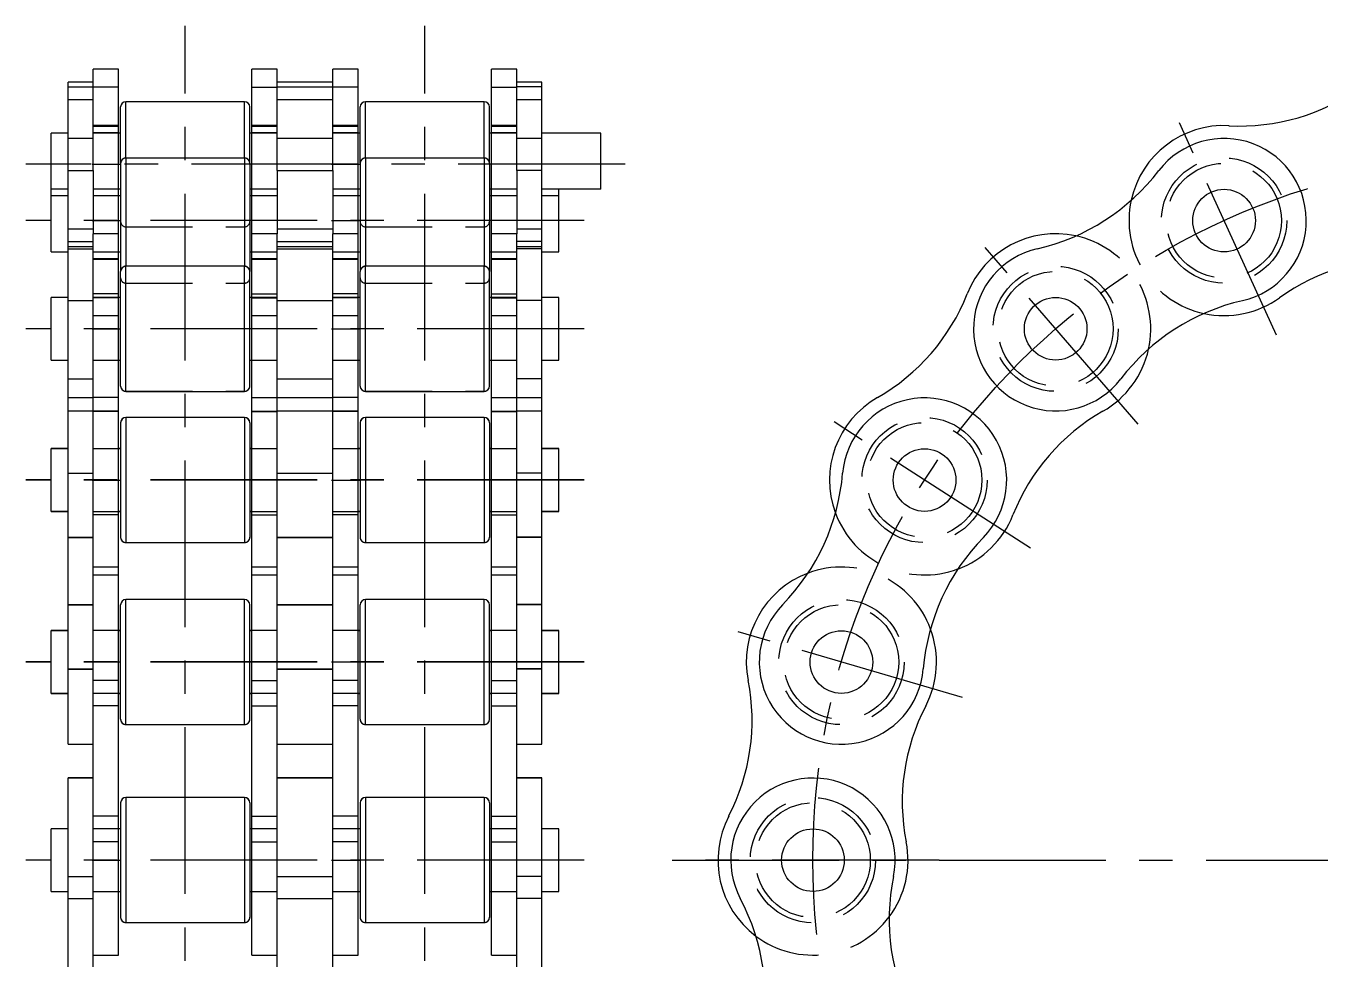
# Model space of a CAD drawing. Extents: x -2 to 220, y -8 to 166.
# Drawn here: x -2.4 to 120.8, y 75.9 to 164.7 of the extents above; entities that cross this region are included whole.
import ezdxf

# ---------------------------------------------------------------- set-up
doc = ezdxf.new("R2010")
doc.units = 0
doc.header["$LTSCALE"] = 0.5
doc.linetypes.add('CENTER', pattern=[50.8, 31.75, -6.35, 6.35, -6.35])
doc.linetypes.add('DASHED', pattern=[19.05, 12.7, -6.35])
for name, color, linetype in [('MSM_CENTER', 1, 'CENTER'), ('MSM_CONTINUOUS', 7, 'CONTINUOUS'), ('MSM_DASHED', 4, 'DASHED')]:
    doc.layers.add(name, color=color, linetype=linetype)

msp = doc.modelspace()

# ---------------------------------------------------------------- linework, layer by layer
at = {"layer": 'MSM_CENTER'}
for p, q in [((12.75, 5.87), (12.75, 164.72)), ((35.55, 5.87), (35.55, 164.72)), ((116.6, 135.26), (106.63, 157.09)), ((54.61, 151.54), (-2.41, 151.54)), ((3.88, 151.55), (6.52, 151.55)), ((21.62, 151.55), (18.98, 151.55)), ((26.68, 151.55), (29.32, 151.55)), ((44.42, 151.55), (41.78, 151.55)), ((50.71, 146.18), (-2.41, 146.18)), ((50.71, 146.18), (-2.41, 146.18)), ((3.88, 146.18), (6.52, 146.18)), ((21.62, 146.18), (18.98, 146.18)), ((26.68, 146.18), (29.32, 146.18)), ((44.42, 146.18), (41.78, 146.18)), ((103.45, 126.81), (87.73, 144.95)), ((50.71, 135.88), (-2.41, 135.88)), ((50.71, 135.88), (-2.41, 135.88)), ((3.88, 135.88), (6.52, 135.88)), ((21.62, 135.88), (18.98, 135.88)), ((26.68, 135.88), (29.32, 135.88)), ((44.42, 135.88), (41.78, 135.88)), ((93.21, 114.99), (73.02, 127.97)), ((50.71, 121.49), (-2.41, 121.49)), ((50.71, 121.48), (-2.41, 121.48)), ((3.88, 121.48), (6.52, 121.48)), ((21.62, 121.48), (18.98, 121.48)), ((26.68, 121.48), (29.32, 121.48)), ((44.42, 121.48), (41.78, 121.48)), ((86.71, 100.77), (63.69, 107.54)), ((50.71, 104.16), (-2.41, 104.16)), ((50.71, 104.15), (-2.41, 104.15)), ((3.88, 104.16), (6.52, 104.16)), ((21.62, 104.16), (18.98, 104.16)), ((26.68, 104.16), (29.32, 104.16)), ((44.42, 104.16), (41.78, 104.16)), ((50.71, 85.3), (-2.41, 85.3)), ((50.71, 85.29), (-2.41, 85.29)), ((3.88, 85.29), (6.52, 85.29)), ((21.62, 85.29), (18.98, 85.29)), ((26.68, 85.29), (29.32, 85.29)), ((44.42, 85.29), (41.78, 85.29)), ((59.1, 85.29), (219.73, 85.3)), ((84.49, 85.3), (60.49, 85.3))]:
    msp.add_line(p, q, dxfattribs=at)
msp.add_circle((139.42, 85.3), 66.93, dxfattribs=at)
at = {"layer": 'MSM_CONTINUOUS'}
for p, q in [((6.4, 160.59), (4, 160.59)), ((4, 160.59), (4, 160.59)), ((6.4, 160.59), (4, 160.59)), ((4, 150.94), (4, 160.59)), ((6.4, 160.59), (6.4, 160.59)), ((6.4, 144.93), (6.4, 160.59)), ((21.5, 160.59), (19.1, 160.59)), ((19.1, 160.59), (19.1, 160.59)), ((21.5, 160.59), (19.1, 160.59)), ((19.1, 144.93), (19.1, 160.59)), ((21.5, 160.59), (21.5, 160.59)), ((21.5, 150.94), (21.5, 160.59)), ((29.2, 160.59), (26.8, 160.59)), ((26.8, 160.59), (26.8, 160.59)), ((29.2, 160.59), (26.8, 160.59)), ((26.8, 150.94), (26.8, 160.59)), ((29.2, 160.59), (29.2, 160.59)), ((29.2, 144.93), (29.2, 160.59)), ((44.3, 160.59), (41.9, 160.59)), ((41.9, 160.59), (41.9, 160.59)), ((44.3, 160.59), (41.9, 160.59)), ((41.9, 144.93), (41.9, 160.59)), ((44.3, 160.59), (44.3, 160.59)), ((44.3, 150.94), (44.3, 160.59)), ((4, 159.36), (1.6, 159.36)), ((1.6, 154), (1.6, 159.36)), ((26.8, 159.36), (21.5, 159.36)), ((46.7, 159.36), (44.3, 159.36)), ((46.7, 154), (46.7, 159.36)), ((6.4, 158.89), (4, 158.89)), ((19.1, 158.89), (21.5, 158.89)), ((29.2, 158.89), (26.8, 158.89)), ((41.9, 158.89), (44.3, 158.89)), ((6.6, 151.64), (6.6, 157)), ((7.1, 152.13), (7.1, 157.5)), ((18.4, 157.5), (7.1, 157.5)), ((18.4, 152.13), (18.4, 157.5)), ((18.9, 151.64), (18.9, 157)), ((29.4, 151.64), (29.4, 157)), ((29.9, 152.13), (29.9, 157.5)), ((41.2, 157.5), (29.9, 157.5)), ((41.2, 152.13), (41.2, 157.5)), ((41.7, 151.64), (41.7, 157)), ((6.4, 155.22), (4, 155.22)), ((21.5, 155.22), (19.1, 155.22)), ((29.2, 155.22), (26.8, 155.22)), ((44.3, 155.22), (41.9, 155.22)), ((0, 149.16), (0, 154.52)), ((1.6, 154.52), (0, 154.52)), ((4, 154), (1.6, 154)), ((1.6, 129.31), (1.6, 154)), ((6.6, 154.52), (6.4, 154.52)), ((19.1, 154.52), (18.9, 154.52)), ((26.8, 154), (21.5, 154)), ((29.4, 154.52), (29.2, 154.52)), ((41.9, 154.52), (41.7, 154.52)), ((46.7, 154), (44.3, 154)), ((52.3, 154.52), (46.7, 154.52)), ((46.7, 129.31), (46.7, 154)), ((52.3, 149.16), (52.3, 154.52)), ((6.6, 151.63), (6.6, 141.34)), ((18.4, 152.13), (7.1, 152.13)), ((7.1, 152.13), (7.1, 141.84)), ((18.4, 152.13), (18.4, 141.84)), ((18.9, 151.63), (18.9, 141.34)), ((29.4, 151.63), (29.4, 141.34)), ((41.2, 152.13), (29.9, 152.13)), ((29.9, 152.13), (29.9, 141.84)), ((41.2, 152.13), (41.2, 141.84)), ((41.7, 151.63), (41.7, 141.34)), ((1.6, 150.94), (4, 150.94)), ((21.5, 150.94), (26.8, 150.94)), ((46.7, 150.94), (44.3, 150.94)), ((0, 143.2), (0, 149.16)), ((1.6, 149.16), (0, 149.16)), ((6.6, 149.16), (6.4, 149.16)), ((19.1, 149.16), (18.9, 149.16)), ((29.4, 149.16), (29.2, 149.16)), ((41.9, 149.16), (41.7, 149.16)), ((52.3, 149.16), (46.7, 149.16)), ((48.3, 149.16), (46.7, 149.16)), ((48.3, 143.2), (48.3, 149.16)), ((4, 148.12), (4, 144.93)), ((21.5, 148.12), (21.5, 144.93)), ((26.8, 148.12), (26.8, 144.93)), ((44.3, 148.12), (44.3, 144.93)), ((6.4, 144.92), (4, 144.92)), ((4, 122.14), (4, 144.92)), ((6.4, 113.2), (6.4, 144.92)), ((21.5, 144.92), (19.1, 144.92)), ((19.1, 113.2), (19.1, 144.92)), ((21.5, 122.14), (21.5, 144.92)), ((29.2, 144.92), (26.8, 144.92)), ((26.8, 122.14), (26.8, 144.92)), ((29.2, 113.2), (29.2, 144.92)), ((44.3, 144.92), (41.9, 144.92)), ((41.9, 113.2), (41.9, 144.92)), ((44.3, 122.14), (44.3, 144.92)), ((0, 143.2), (1.6, 143.2)), ((1.6, 143.5), (4, 143.5)), ((6.4, 143.2), (6.6, 143.2)), ((18.9, 143.2), (19.1, 143.2)), ((21.5, 143.5), (26.8, 143.5)), ((29.2, 143.2), (29.4, 143.2)), ((41.7, 143.2), (41.9, 143.2)), ((46.7, 143.5), (44.3, 143.5)), ((46.7, 143.2), (48.3, 143.2)), ((18.4, 141.83), (7.1, 141.83)), ((7.1, 129.92), (7.1, 141.83)), ((18.4, 129.92), (18.4, 141.83)), ((41.2, 141.83), (29.9, 141.83)), ((29.9, 129.92), (29.9, 141.83)), ((41.2, 129.92), (41.2, 141.83)), ((6.6, 130.42), (6.6, 141.33)), ((18.9, 130.42), (18.9, 141.33)), ((29.4, 130.42), (29.4, 141.33)), ((41.7, 130.42), (41.7, 141.33)), ((6.4, 139.2), (4, 139.2)), ((19.1, 139.2), (21.5, 139.2)), ((29.2, 139.2), (26.8, 139.2)), ((41.9, 139.2), (44.3, 139.2)), ((0, 138.86), (0, 138.86)), ((1.6, 138.86), (0, 138.86)), ((0, 132.9), (0, 138.86)), ((1.6, 138.86), (0, 138.86)), ((6.6, 138.86), (6.4, 138.86)), ((6.6, 138.86), (6.4, 138.86)), ((19.1, 138.86), (18.9, 138.86)), ((19.1, 138.86), (18.9, 138.86)), ((29.4, 138.86), (29.2, 138.86)), ((29.4, 138.86), (29.2, 138.86)), ((41.9, 138.86), (41.7, 138.86)), ((41.9, 138.86), (41.7, 138.86)), ((48.3, 138.86), (46.7, 138.86)), ((48.3, 138.86), (46.7, 138.86)), ((48.3, 138.86), (48.3, 138.86)), ((48.3, 132.9), (48.3, 138.86)), ((0, 132.9), (1.6, 132.9)), ((6.4, 132.9), (6.6, 132.9)), ((18.9, 132.9), (19.1, 132.9)), ((29.2, 132.9), (29.4, 132.9)), ((41.7, 132.9), (41.9, 132.9)), ((46.7, 132.9), (48.3, 132.9)), ((6.4, 129.33), (4, 129.33)), ((7.1, 129.92), (18.4, 129.92)), ((19.1, 129.33), (21.5, 129.33)), ((29.2, 129.33), (26.8, 129.33)), ((29.9, 129.92), (41.2, 129.92)), ((41.9, 129.33), (44.3, 129.33)), ((4, 129.3), (1.6, 129.3)), ((1.6, 96.33), (1.6, 129.3)), ((26.8, 129.3), (21.5, 129.3)), ((46.7, 129.3), (44.3, 129.3)), ((46.7, 96.33), (46.7, 129.3)), ((6.6, 126.93), (6.6, 126.94)), ((6.6, 126.93), (6.6, 116.02)), ((7.1, 127.43), (7.1, 127.44)), ((18.4, 127.44), (7.1, 127.44)), ((18.4, 127.43), (7.1, 127.43)), ((7.1, 127.43), (7.1, 115.52)), ((18.4, 127.43), (18.4, 127.44)), ((18.4, 127.43), (18.4, 115.52)), ((18.9, 126.93), (18.9, 126.94)), ((18.9, 126.93), (18.9, 116.02)), ((29.4, 126.93), (29.4, 126.94)), ((29.4, 126.93), (29.4, 116.02)), ((29.9, 127.43), (29.9, 127.44)), ((41.2, 127.44), (29.9, 127.44)), ((41.2, 127.43), (29.9, 127.43)), ((29.9, 127.43), (29.9, 115.52)), ((41.2, 127.43), (41.2, 127.44)), ((41.2, 127.43), (41.2, 115.52)), ((41.7, 126.93), (41.7, 126.94)), ((41.7, 126.93), (41.7, 116.02)), ((0, 124.46), (0, 124.47)), ((1.6, 124.47), (0, 124.47)), ((0, 118.5), (0, 124.46)), ((1.6, 124.46), (0, 124.46)), ((6.6, 124.47), (6.4, 124.47)), ((6.6, 124.46), (6.4, 124.46)), ((19.1, 124.47), (18.9, 124.47)), ((19.1, 124.46), (18.9, 124.46)), ((29.4, 124.47), (29.2, 124.47)), ((29.4, 124.46), (29.2, 124.46)), ((41.9, 124.47), (41.7, 124.47)), ((41.9, 124.46), (41.7, 124.46)), ((48.3, 124.47), (46.7, 124.47)), ((48.3, 124.46), (46.7, 124.46)), ((48.3, 124.46), (48.3, 124.47)), ((48.3, 118.5), (48.3, 124.46)), ((1.6, 122.14), (4, 122.14)), ((4, 81.63), (4, 122.14)), ((21.5, 122.14), (26.8, 122.14)), ((21.5, 81.63), (21.5, 122.14)), ((26.8, 81.63), (26.8, 122.14)), ((46.7, 122.14), (44.3, 122.14)), ((44.3, 81.63), (44.3, 122.14)), ((0, 118.5), (1.6, 118.5)), ((6.4, 118.5), (6.6, 118.5)), ((18.9, 118.5), (19.1, 118.5)), ((29.2, 118.5), (29.4, 118.5)), ((41.7, 118.5), (41.9, 118.5)), ((46.7, 118.5), (48.3, 118.5)), ((7.1, 115.52), (18.4, 115.52)), ((29.9, 115.52), (41.2, 115.52)), ((6.4, 113.2), (4, 113.2)), ((6.4, 76.25), (6.4, 113.2)), ((21.5, 113.2), (19.1, 113.2)), ((19.1, 76.25), (19.1, 113.2)), ((29.2, 113.2), (26.8, 113.2)), ((29.2, 76.25), (29.2, 113.2)), ((44.3, 113.2), (41.9, 113.2)), ((41.9, 76.25), (41.9, 113.2)), ((18.4, 110.11), (7.1, 110.11)), ((7.1, 110.11), (7.1, 110.11)), ((18.4, 110.11), (7.1, 110.11)), ((7.1, 98.2), (7.1, 110.11)), ((18.4, 110.11), (18.4, 110.11)), ((18.4, 98.2), (18.4, 110.11)), ((41.2, 110.11), (29.9, 110.11)), ((29.9, 110.11), (29.9, 110.11)), ((29.9, 98.2), (29.9, 110.11)), ((41.2, 110.11), (29.9, 110.11)), ((41.2, 110.11), (41.2, 110.11)), ((41.2, 98.2), (41.2, 110.11)), ((1.6, 109.61), (4, 109.61)), ((6.6, 109.61), (6.6, 109.61)), ((6.6, 98.7), (6.6, 109.61)), ((18.9, 109.61), (18.9, 109.61)), ((18.9, 98.7), (18.9, 109.61)), ((21.5, 109.61), (26.8, 109.61)), ((29.4, 109.61), (29.4, 109.61)), ((29.4, 98.7), (29.4, 109.61)), ((41.7, 109.61), (41.7, 109.61)), ((41.7, 98.7), (41.7, 109.61)), ((46.7, 109.61), (44.3, 109.61)), ((0, 107.13), (0, 107.14)), ((1.6, 107.14), (0, 107.14)), ((0, 101.17), (0, 107.13)), ((1.6, 107.13), (0, 107.13)), ((6.6, 107.14), (6.4, 107.14)), ((6.6, 107.13), (6.4, 107.13)), ((19.1, 107.14), (18.9, 107.14)), ((19.1, 107.13), (18.9, 107.13)), ((29.4, 107.14), (29.2, 107.14)), ((29.4, 107.13), (29.2, 107.13)), ((41.9, 107.14), (41.7, 107.14)), ((41.9, 107.13), (41.7, 107.13)), ((48.3, 107.14), (46.7, 107.14)), ((48.3, 107.13), (46.7, 107.13)), ((48.3, 107.13), (48.3, 107.14)), ((48.3, 101.17), (48.3, 107.13)), ((6.4, 102.4), (4, 102.4)), ((19.1, 102.4), (21.5, 102.4)), ((29.2, 102.4), (26.8, 102.4)), ((41.9, 102.4), (44.3, 102.4)), ((0, 101.17), (1.6, 101.17)), ((6.4, 101.17), (6.6, 101.17)), ((18.9, 101.17), (19.1, 101.17)), ((29.2, 101.17), (29.4, 101.17)), ((41.7, 101.17), (41.9, 101.17)), ((46.7, 101.17), (48.3, 101.17)), ((7.1, 98.2), (18.4, 98.2)), ((29.9, 98.2), (41.2, 98.2)), ((1.6, 96.33), (4, 96.33)), ((21.5, 96.33), (26.8, 96.33)), ((44.3, 96.33), (46.7, 96.33)), ((1.6, 93.11), (1.6, 93.12)), ((4, 93.12), (1.6, 93.12)), ((1.6, 58.62), (1.6, 93.11)), ((4, 93.11), (1.6, 93.11)), ((26.8, 93.12), (21.5, 93.12)), ((26.8, 93.11), (21.5, 93.11)), ((46.7, 93.12), (44.3, 93.12)), ((46.7, 93.11), (44.3, 93.11)), ((46.7, 93.11), (46.7, 93.12)), ((46.7, 58.62), (46.7, 93.11)), ((18.4, 91.26), (7.1, 91.26)), ((7.1, 91.25), (7.1, 91.26)), ((7.1, 91.25), (7.1, 79.34)), ((18.4, 91.25), (7.1, 91.25)), ((18.4, 91.25), (18.4, 91.26)), ((18.4, 91.25), (18.4, 79.34)), ((41.2, 91.26), (29.9, 91.26)), ((29.9, 91.25), (29.9, 91.26)), ((41.2, 91.25), (29.9, 91.25)), ((29.9, 91.25), (29.9, 79.34)), ((41.2, 91.25), (41.2, 91.26)), ((41.2, 91.25), (41.2, 79.34)), ((6.6, 90.75), (6.6, 90.76)), ((6.6, 90.75), (6.6, 79.84)), ((18.9, 90.75), (18.9, 90.76)), ((18.9, 90.75), (18.9, 79.84)), ((29.4, 90.75), (29.4, 90.76)), ((29.4, 90.75), (29.4, 79.84)), ((41.7, 90.75), (41.7, 90.76)), ((41.7, 90.75), (41.7, 79.84)), ((6.4, 89.48), (4, 89.48)), ((19.1, 89.48), (21.5, 89.48)), ((29.2, 89.48), (26.8, 89.48)), ((41.9, 89.48), (44.3, 89.48)), ((1.6, 88.28), (0, 88.28)), ((0, 88.27), (0, 88.28)), ((1.6, 88.27), (0, 88.27)), ((0, 82.31), (0, 88.27)), ((6.6, 88.28), (6.4, 88.28)), ((6.6, 88.27), (6.4, 88.27)), ((19.1, 88.28), (18.9, 88.28)), ((19.1, 88.27), (18.9, 88.27)), ((29.4, 88.28), (29.2, 88.28)), ((29.4, 88.27), (29.2, 88.27)), ((41.9, 88.28), (41.7, 88.28)), ((41.9, 88.27), (41.7, 88.27)), ((48.3, 88.28), (46.7, 88.28)), ((48.3, 88.27), (46.7, 88.27)), ((48.3, 88.27), (48.3, 88.28)), ((48.3, 82.31), (48.3, 88.27)), ((0, 82.31), (1.6, 82.31)), ((1.6, 81.63), (4, 81.63)), ((4, 40.09), (4, 81.63)), ((6.4, 82.31), (6.6, 82.31)), ((18.9, 82.31), (19.1, 82.31)), ((21.5, 40.09), (21.5, 81.63)), ((21.5, 81.63), (26.8, 81.63)), ((26.8, 40.09), (26.8, 81.63)), ((29.2, 82.31), (29.4, 82.31)), ((41.7, 82.31), (41.9, 82.31)), ((44.3, 40.09), (44.3, 81.63)), ((46.7, 81.63), (44.3, 81.63)), ((46.7, 82.31), (48.3, 82.31)), ((7.1, 79.34), (18.4, 79.34)), ((29.9, 79.34), (41.2, 79.34)), ((4, 76.25), (6.4, 76.25)), ((19.1, 76.25), (21.5, 76.25)), ((26.8, 76.25), (29.2, 76.25)), ((41.9, 76.25), (44.3, 76.25))]:
    msp.add_line(p, q, dxfattribs=at)
for centre in [(111.62, 146.18), (95.59, 135.88), (83.11, 121.48), (75.2, 104.15), (72.49, 85.29)]:
    msp.add_circle(centre, 2.98, dxfattribs=at)
for centre, radius, start, end in [((113.11, 174.88), 19.7, 267.0125, 305.7155), ((7.1, 157), 0.5, 90, 180), ((18.4, 157), 0.5, 0, 90), ((29.9, 157), 0.5, 90, 180), ((41.2, 157), 0.5, 0, 90), ((111.62, 146.18), 9.05, 87.0125, 167.6201), ((111.62, 146.18), 7.82, 283.0007, 142.4533), ((7.1, 151.63), 0.5, 90, 180), ((18.4, 151.63), 0.5, 0, 90), ((29.9, 151.63), 0.5, 90, 180), ((41.2, 151.63), 0.5, 0, 90), ((89.24, 163.37), 20.4, 283.0007, 322.4533), ((95.59, 135.88), 9.05, 77.8288, 158.4425), ((95.59, 135.88), 7.82, 103.0007, 322.4533), ((7.1, 141.33), 0.5, 90, 180), ((18.4, 141.33), 0.5, 0, 90), ((29.9, 141.33), 0.5, 90, 180), ((41.2, 141.33), 0.5, 0, 90), ((128.4, 122.84), 19.7, 87.0125, 125.7155), ((68.85, 146.44), 19.7, 299.7395, 338.4425), ((117.96, 118.68), 20.4, 103.0007, 142.4533), ((111.62, 146.18), 9.04, 257.8285, 305.7155), ((95.59, 135.88), 9.05, 299.7395, 347.6252), ((7.1, 130.42), 0.5, 180, 270), ((18.4, 130.42), 0.5, 270, 0), ((29.9, 130.42), 0.5, 180, 270), ((41.2, 130.42), 0.5, 270, 0), ((83.11, 121.48), 9.04, 119.7395, 200.3534), ((83.11, 121.48), 7.82, 315.7277, 175.1803), ((7.1, 126.94), 0.5, 90, 180), ((7.1, 126.93), 0.5, 90, 180), ((18.4, 126.94), 0.5, 0, 90), ((18.4, 126.93), 0.5, 0, 90), ((29.9, 126.94), 0.5, 90, 180), ((29.9, 126.93), 0.5, 90, 180), ((41.2, 126.94), 0.5, 0, 90), ((41.2, 126.93), 0.5, 0, 90), ((109.85, 110.92), 19.7, 119.7395, 158.4425), ((54.99, 123.85), 20.4, 315.7277, 355.1803), ((83.11, 121.48), 9.05, 290.5624, 338.4425), ((7.1, 116.02), 0.5, 180, 270), ((18.4, 116.02), 0.5, 270, 0), ((29.9, 116.02), 0.5, 180, 270), ((41.2, 116.02), 0.5, 270, 0), ((103.32, 101.78), 20.4, 135.7277, 175.1803), ((75.2, 104.15), 9.05, 110.5558, 191.1695), ((7.1, 109.61), 0.5, 90, 180), ((7.1, 109.61), 0.5, 90, 180), ((18.4, 109.61), 0.5, 0, 90), ((18.4, 109.61), 0.5, 0, 90), ((29.9, 109.61), 0.5, 90, 180), ((29.9, 109.61), 0.5, 90, 180), ((41.2, 109.61), 0.5, 0, 90), ((41.2, 109.61), 0.5, 0, 90), ((75.2, 104.15), 7.82, 135.7277, 355.1803), ((75.2, 104.15), 9.05, 332.4665, 20.3522), ((47, 98.58), 19.7, 332.4665, 11.1695), ((100.69, 90.86), 19.7, 152.4665, 191.1695), ((7.1, 98.7), 0.5, 180, 270), ((18.4, 98.7), 0.5, 270, 0), ((29.9, 98.7), 0.5, 180, 270), ((41.2, 98.7), 0.5, 270, 0), ((72.49, 85.29), 7.82, 348.4557, 207.9083), ((7.1, 90.76), 0.5, 90, 180), ((7.1, 90.75), 0.5, 90, 180), ((18.4, 90.76), 0.5, 0, 90), ((18.4, 90.75), 0.5, 0, 90), ((29.9, 90.76), 0.5, 90, 180), ((29.9, 90.75), 0.5, 90, 180), ((41.2, 90.76), 0.5, 0, 90), ((41.2, 90.75), 0.5, 0, 90), ((72.49, 85.29), 9.04, 152.4665, 233.086), ((72.49, 85.29), 9.05, 323.2956, 11.1695), ((100.14, 79.65), 20.4, 168.4557, 207.9083), ((47.55, 72.08), 20.4, 348.4557, 27.9083), ((7.1, 79.84), 0.5, 180, 270), ((18.4, 79.84), 0.5, 270, 0), ((29.9, 79.84), 0.5, 180, 270), ((41.2, 79.84), 0.5, 270, 0)]:
    msp.add_arc(centre, radius, start, end, dxfattribs=at)
at = {"layer": 'MSM_DASHED'}
for p, q in [((1.6, 158.91), (4, 158.91)), ((21.5, 158.91), (26.8, 158.91)), ((46.7, 158.91), (44.3, 158.91)), ((1.6, 157.71), (4, 157.71)), ((6.4, 158.89), (4, 158.89)), ((19.1, 158.89), (21.5, 158.89)), ((21.5, 157.71), (26.8, 157.71)), ((29.2, 158.89), (26.8, 158.89)), ((41.9, 158.89), (44.3, 158.89)), ((44.3, 157.71), (46.7, 157.71)), ((6.4, 155.23), (4, 155.23)), ((6.4, 155.21), (4, 155.21)), ((6.4, 155.21), (4, 155.21)), ((21.5, 155.23), (19.1, 155.23)), ((19.1, 155.21), (21.5, 155.21)), ((19.1, 155.21), (21.5, 155.21)), ((29.2, 155.23), (26.8, 155.23)), ((29.2, 155.21), (26.8, 155.21)), ((29.2, 155.21), (26.8, 155.21)), ((44.3, 155.23), (41.9, 155.23)), ((41.9, 155.21), (44.3, 155.21)), ((41.9, 155.21), (44.3, 155.21)), ((4, 154), (1.6, 154)), ((4, 155.19), (6.4, 155.19)), ((4, 155.18), (6.4, 155.18)), ((6.4, 154.53), (4, 154.53)), ((6.4, 154.52), (4, 154.52)), ((19.1, 155.19), (21.5, 155.19)), ((19.1, 155.18), (21.5, 155.18)), ((21.5, 154.53), (19.1, 154.53)), ((21.5, 154.52), (19.1, 154.52)), ((26.8, 154), (21.5, 154)), ((26.8, 155.19), (29.2, 155.19)), ((26.8, 155.18), (29.2, 155.18)), ((29.2, 154.53), (26.8, 154.53)), ((29.2, 154.52), (26.8, 154.52)), ((41.9, 155.19), (44.3, 155.19)), ((41.9, 155.18), (44.3, 155.18)), ((44.3, 154.53), (41.9, 154.53)), ((44.3, 154.52), (41.9, 154.52)), ((46.7, 154), (44.3, 154)), ((18.4, 152.14), (7.1, 152.14)), ((41.2, 152.14), (29.9, 152.14)), ((1.6, 150.95), (4, 150.95)), ((4, 150.94), (4, 148.12)), ((21.5, 150.95), (26.8, 150.95)), ((21.5, 150.94), (21.5, 148.12)), ((26.8, 150.94), (26.8, 148.12)), ((46.7, 150.95), (44.3, 150.95)), ((44.3, 150.94), (44.3, 148.12)), ((1.6, 149.16), (0, 149.16)), ((6.4, 149.16), (4, 149.16)), ((6.4, 149.16), (4, 149.16)), ((6.6, 149.16), (6.4, 149.16)), ((19.1, 149.16), (18.9, 149.16)), ((21.5, 149.16), (19.1, 149.16)), ((21.5, 149.16), (19.1, 149.16)), ((29.2, 149.16), (26.8, 149.16)), ((29.2, 149.16), (26.8, 149.16)), ((29.4, 149.16), (29.2, 149.16)), ((41.9, 149.16), (41.7, 149.16)), ((44.3, 149.16), (41.9, 149.16)), ((44.3, 149.16), (41.9, 149.16)), ((0, 148.56), (1.6, 148.56)), ((4, 148.57), (6.4, 148.57)), ((4, 148.56), (6.6, 148.56)), ((18.9, 148.56), (21.5, 148.56)), ((19.1, 148.57), (21.5, 148.57)), ((26.8, 148.57), (29.2, 148.57)), ((26.8, 148.56), (29.4, 148.56)), ((41.7, 148.56), (44.3, 148.56)), ((41.9, 148.57), (44.3, 148.57)), ((46.7, 148.56), (48.3, 148.56)), ((4, 145.38), (1.6, 145.38)), ((7.1, 145.59), (18.4, 145.59)), ((26.8, 145.38), (21.5, 145.38)), ((29.9, 145.59), (41.2, 145.59)), ((46.7, 145.38), (44.3, 145.38)), ((1.6, 144.18), (4, 144.18)), ((6.4, 144.93), (4, 144.93)), ((21.5, 144.93), (19.1, 144.93)), ((21.5, 144.18), (26.8, 144.18)), ((29.2, 144.93), (26.8, 144.93)), ((44.3, 144.93), (41.9, 144.93)), ((46.7, 144.18), (44.3, 144.18)), ((0, 143.2), (1.6, 143.2)), ((1.6, 143.72), (4, 143.72)), ((1.6, 143.5), (4, 143.5)), ((4, 143.2), (6.4, 143.2)), ((4, 143.2), (6.4, 143.2)), ((6.4, 143.2), (6.6, 143.2)), ((18.9, 143.2), (19.1, 143.2)), ((19.1, 143.2), (21.5, 143.2)), ((19.1, 143.2), (21.5, 143.2)), ((21.5, 143.72), (26.8, 143.72)), ((21.5, 143.5), (26.8, 143.5)), ((26.8, 143.2), (29.2, 143.2)), ((26.8, 143.2), (29.2, 143.2)), ((29.2, 143.2), (29.4, 143.2)), ((41.7, 143.2), (41.9, 143.2)), ((41.9, 143.2), (44.3, 143.2)), ((41.9, 143.2), (44.3, 143.2)), ((44.3, 143.72), (46.7, 143.72)), ((46.7, 143.5), (44.3, 143.5)), ((46.7, 143.2), (48.3, 143.2)), ((6.4, 142.54), (4, 142.54)), ((6.4, 142.54), (4, 142.54)), ((6.4, 142.52), (4, 142.52)), ((6.4, 142.51), (4, 142.51)), ((4, 142.5), (6.4, 142.5)), ((4, 142.5), (6.4, 142.5)), ((18.4, 141.84), (7.1, 141.84)), ((21.5, 142.54), (19.1, 142.54)), ((21.5, 142.54), (19.1, 142.54)), ((19.1, 142.52), (21.5, 142.52)), ((19.1, 142.51), (21.5, 142.51)), ((19.1, 142.5), (21.5, 142.5)), ((19.1, 142.5), (21.5, 142.5)), ((29.2, 142.54), (26.8, 142.54)), ((29.2, 142.54), (26.8, 142.54)), ((29.2, 142.52), (26.8, 142.52)), ((29.2, 142.51), (26.8, 142.51)), ((26.8, 142.5), (29.2, 142.5)), ((26.8, 142.5), (29.2, 142.5)), ((41.2, 141.84), (29.9, 141.84)), ((44.3, 142.54), (41.9, 142.54)), ((44.3, 142.54), (41.9, 142.54)), ((41.9, 142.52), (44.3, 142.52)), ((41.9, 142.51), (44.3, 142.51)), ((41.9, 142.5), (44.3, 142.5)), ((41.9, 142.5), (44.3, 142.5)), ((6.4, 139.21), (4, 139.21)), ((7.1, 140.23), (18.4, 140.23)), ((7.1, 140.22), (18.4, 140.22)), ((19.1, 139.21), (21.5, 139.21)), ((29.2, 139.21), (26.8, 139.21)), ((29.9, 140.23), (41.2, 140.23)), ((29.9, 140.22), (41.2, 140.22)), ((41.9, 139.21), (44.3, 139.21)), ((1.6, 138.56), (4, 138.56)), ((1.6, 138.56), (4, 138.56)), ((6.4, 138.86), (4, 138.86)), ((6.4, 138.86), (4, 138.86)), ((6.4, 138.84), (4, 138.84)), ((6.4, 138.83), (4, 138.83)), ((21.5, 138.86), (19.1, 138.86)), ((21.5, 138.86), (19.1, 138.86)), ((19.1, 138.84), (21.5, 138.84)), ((19.1, 138.83), (21.5, 138.83)), ((21.5, 138.56), (26.8, 138.56)), ((21.5, 138.56), (26.8, 138.56)), ((29.2, 138.86), (26.8, 138.86)), ((29.2, 138.86), (26.8, 138.86)), ((29.2, 138.84), (26.8, 138.84)), ((29.2, 138.83), (26.8, 138.83)), ((44.3, 138.86), (41.9, 138.86)), ((44.3, 138.86), (41.9, 138.86)), ((41.9, 138.84), (44.3, 138.84)), ((41.9, 138.83), (44.3, 138.83)), ((46.7, 138.56), (44.3, 138.56)), ((46.7, 138.56), (44.3, 138.56)), ((4, 137.14), (6.4, 137.14)), ((4, 137.13), (6.4, 137.13)), ((19.1, 137.14), (21.5, 137.14)), ((19.1, 137.13), (21.5, 137.13)), ((26.8, 137.14), (29.2, 137.14)), ((26.8, 137.13), (29.2, 137.13)), ((41.9, 137.14), (44.3, 137.14)), ((41.9, 137.13), (44.3, 137.13)), ((0, 132.9), (1.6, 132.9)), ((4, 132.9), (6.6, 132.9)), ((4, 132.9), (6.4, 132.9)), ((18.9, 132.9), (21.5, 132.9)), ((19.1, 132.9), (21.5, 132.9)), ((26.8, 132.9), (29.4, 132.9)), ((26.8, 132.9), (29.2, 132.9)), ((41.7, 132.9), (44.3, 132.9)), ((41.9, 132.9), (44.3, 132.9)), ((46.7, 132.9), (48.3, 132.9)), ((1.6, 131.12), (4, 131.12)), ((1.6, 131.11), (4, 131.11)), ((21.5, 131.12), (26.8, 131.12)), ((21.5, 131.11), (26.8, 131.11)), ((46.7, 131.12), (44.3, 131.12)), ((46.7, 131.11), (44.3, 131.11)), ((6.4, 129.34), (4, 129.34)), ((7.1, 129.93), (18.4, 129.93)), ((19.1, 129.34), (21.5, 129.34)), ((29.2, 129.34), (26.8, 129.34)), ((29.9, 129.93), (41.2, 129.93)), ((41.9, 129.34), (44.3, 129.34)), ((4, 129.31), (1.6, 129.31)), ((26.8, 129.31), (21.5, 129.31)), ((46.7, 129.31), (44.3, 129.31)), ((1.6, 128.06), (4, 128.06)), ((1.6, 128.06), (4, 128.06)), ((6.4, 128.03), (4, 128.03)), ((6.4, 128.02), (4, 128.02)), ((19.1, 128.03), (21.5, 128.03)), ((19.1, 128.02), (21.5, 128.02)), ((21.5, 128.06), (26.8, 128.06)), ((21.5, 128.06), (26.8, 128.06)), ((29.2, 128.03), (26.8, 128.03)), ((29.2, 128.02), (26.8, 128.02)), ((41.9, 128.03), (44.3, 128.03)), ((41.9, 128.02), (44.3, 128.02)), ((44.3, 128.06), (46.7, 128.06)), ((44.3, 128.06), (46.7, 128.06)), ((6.4, 124.46), (4, 124.46)), ((6.4, 124.46), (4, 124.46)), ((21.5, 124.46), (19.1, 124.46)), ((21.5, 124.46), (19.1, 124.46)), ((29.2, 124.46), (26.8, 124.46)), ((29.2, 124.46), (26.8, 124.46)), ((44.3, 124.46), (41.9, 124.46)), ((44.3, 124.46), (41.9, 124.46)), ((1.6, 122.14), (4, 122.14)), ((21.5, 122.14), (26.8, 122.14)), ((46.7, 122.14), (44.3, 122.14)), ((0, 118.51), (1.6, 118.51)), ((4, 118.5), (6.4, 118.5)), ((4, 118.5), (6.4, 118.5)), ((6.4, 118.51), (6.6, 118.51)), ((18.9, 118.51), (19.1, 118.51)), ((19.1, 118.5), (21.5, 118.5)), ((19.1, 118.5), (21.5, 118.5)), ((26.8, 118.5), (29.2, 118.5)), ((26.8, 118.5), (29.2, 118.5)), ((29.2, 118.51), (29.4, 118.51)), ((41.7, 118.51), (41.9, 118.51)), ((41.9, 118.5), (44.3, 118.5)), ((41.9, 118.5), (44.3, 118.5)), ((46.7, 118.51), (48.3, 118.51)), ((6.4, 118.16), (4, 118.16)), ((6.4, 118.16), (4, 118.16)), ((19.1, 118.16), (21.5, 118.16)), ((19.1, 118.16), (21.5, 118.16)), ((29.2, 118.16), (26.8, 118.16)), ((29.2, 118.16), (26.8, 118.16)), ((41.9, 118.16), (44.3, 118.16)), ((41.9, 118.16), (44.3, 118.16)), ((1.6, 116.03), (4, 116.03)), ((1.6, 116.02), (4, 116.02)), ((21.5, 116.03), (26.8, 116.03)), ((21.5, 116.02), (26.8, 116.02)), ((46.7, 116.03), (44.3, 116.03)), ((46.7, 116.02), (44.3, 116.02)), ((7.1, 115.53), (18.4, 115.53)), ((29.9, 115.53), (41.2, 115.53)), ((6.4, 113.2), (4, 113.2)), ((4, 112.44), (6.4, 112.44)), ((4, 112.44), (6.4, 112.44)), ((21.5, 113.2), (19.1, 113.2)), ((19.1, 112.44), (21.5, 112.44)), ((19.1, 112.44), (21.5, 112.44)), ((29.2, 113.2), (26.8, 113.2)), ((26.8, 112.44), (29.2, 112.44)), ((26.8, 112.44), (29.2, 112.44)), ((44.3, 113.2), (41.9, 113.2)), ((41.9, 112.44), (44.3, 112.44)), ((41.9, 112.44), (44.3, 112.44)), ((1.6, 109.62), (4, 109.62)), ((21.5, 109.62), (26.8, 109.62)), ((46.7, 109.62), (44.3, 109.62)), ((6.4, 107.14), (4, 107.14)), ((6.4, 107.14), (4, 107.14)), ((21.5, 107.14), (19.1, 107.14)), ((21.5, 107.14), (19.1, 107.14)), ((29.2, 107.14), (26.8, 107.14)), ((29.2, 107.14), (26.8, 107.14)), ((44.3, 107.14), (41.9, 107.14)), ((44.3, 107.14), (41.9, 107.14)), ((1.6, 103.5), (4, 103.5)), ((1.6, 103.49), (4, 103.49)), ((21.5, 103.5), (26.8, 103.5)), ((21.5, 103.49), (26.8, 103.49)), ((46.7, 103.5), (44.3, 103.5)), ((46.7, 103.49), (44.3, 103.49)), ((6.4, 102.41), (4, 102.41)), ((19.1, 102.41), (21.5, 102.41)), ((29.2, 102.41), (26.8, 102.41)), ((41.9, 102.41), (44.3, 102.41)), ((0, 101.18), (1.6, 101.18)), ((4, 101.18), (6.6, 101.18)), ((4, 101.18), (6.4, 101.18)), ((18.9, 101.18), (21.5, 101.18)), ((19.1, 101.18), (21.5, 101.18)), ((26.8, 101.18), (29.4, 101.18)), ((26.8, 101.18), (29.2, 101.18)), ((41.7, 101.18), (44.3, 101.18)), ((41.9, 101.18), (44.3, 101.18)), ((46.7, 101.18), (48.3, 101.18)), ((6.4, 99.98), (4, 99.98)), ((6.4, 99.97), (4, 99.97)), ((19.1, 99.98), (21.5, 99.98)), ((19.1, 99.97), (21.5, 99.97)), ((29.2, 99.98), (26.8, 99.98)), ((29.2, 99.97), (26.8, 99.97)), ((41.9, 99.98), (44.3, 99.98)), ((41.9, 99.97), (44.3, 99.97)), ((7.1, 98.2), (18.4, 98.2)), ((29.9, 98.2), (41.2, 98.2)), ((1.6, 96.34), (4, 96.34)), ((21.5, 96.34), (26.8, 96.34)), ((44.3, 96.34), (46.7, 96.34)), ((6.4, 89.48), (4, 89.48)), ((19.1, 89.48), (21.5, 89.48)), ((29.2, 89.48), (26.8, 89.48)), ((41.9, 89.48), (44.3, 89.48)), ((6.4, 88.27), (4, 88.27)), ((6.4, 88.27), (4, 88.27)), ((21.5, 88.27), (19.1, 88.27)), ((21.5, 88.27), (19.1, 88.27)), ((29.2, 88.27), (26.8, 88.27)), ((29.2, 88.27), (26.8, 88.27)), ((44.3, 88.27), (41.9, 88.27)), ((44.3, 88.27), (41.9, 88.27)), ((6.4, 87.05), (4, 87.05)), ((6.4, 87.05), (4, 87.05)), ((19.1, 87.05), (21.5, 87.05)), ((19.1, 87.05), (21.5, 87.05)), ((29.2, 87.05), (26.8, 87.05)), ((29.2, 87.05), (26.8, 87.05)), ((41.9, 87.05), (44.3, 87.05)), ((41.9, 87.05), (44.3, 87.05)), ((1.6, 83.74), (4, 83.74)), ((1.6, 83.73), (4, 83.73)), ((21.5, 83.74), (26.8, 83.74)), ((21.5, 83.73), (26.8, 83.73)), ((46.7, 83.74), (44.3, 83.74)), ((46.7, 83.73), (44.3, 83.73)), ((0, 82.32), (1.6, 82.32)), ((1.6, 81.64), (4, 81.64)), ((4, 82.31), (6.4, 82.31)), ((4, 82.31), (6.4, 82.31)), ((6.4, 82.32), (6.6, 82.32)), ((18.9, 82.32), (19.1, 82.32)), ((19.1, 82.31), (21.5, 82.31)), ((19.1, 82.31), (21.5, 82.31)), ((21.5, 81.64), (26.8, 81.64)), ((26.8, 82.31), (29.2, 82.31)), ((26.8, 82.31), (29.2, 82.31)), ((29.2, 82.32), (29.4, 82.32)), ((41.7, 82.32), (41.9, 82.32)), ((41.9, 82.31), (44.3, 82.31)), ((41.9, 82.31), (44.3, 82.31)), ((46.7, 81.64), (44.3, 81.64)), ((46.7, 82.32), (48.3, 82.32)), ((7.1, 79.35), (18.4, 79.35)), ((29.9, 79.35), (41.2, 79.35)), ((4, 76.26), (6.4, 76.26)), ((19.1, 76.26), (21.5, 76.26)), ((26.8, 76.26), (29.2, 76.26)), ((41.9, 76.26), (44.3, 76.26))]:
    msp.add_line(p, q, dxfattribs=at)
for centre, radius in [((111.62, 146.18), 5.96), ((111.62, 146.18), 5.46), ((95.59, 135.88), 5.96), ((95.59, 135.88), 5.46), ((83.11, 121.48), 5.96), ((83.11, 121.48), 5.46), ((75.2, 104.15), 5.96), ((75.2, 104.15), 5.46), ((72.49, 85.29), 5.96), ((72.49, 85.29), 5.46)]:
    msp.add_circle(centre, radius, dxfattribs=at)
for centre, radius, start, end in [((7.1, 151.64), 0.5, 90, 180), ((18.4, 151.64), 0.5, 0, 90), ((29.9, 151.64), 0.5, 90, 180), ((41.2, 151.64), 0.5, 0, 90), ((111.62, 146.18), 9.05, 167.6201, 257.8285), ((7.1, 146.09), 0.5, 180, 270), ((18.4, 146.09), 0.5, 270, 0), ((29.9, 146.09), 0.5, 180, 270), ((41.2, 146.09), 0.5, 270, 0), ((95.59, 135.88), 9.05, 347.6252, 77.8288), ((7.1, 141.34), 0.5, 90, 180), ((18.4, 141.34), 0.5, 0, 90), ((29.9, 141.34), 0.5, 90, 180), ((41.2, 141.34), 0.5, 0, 90), ((7.1, 140.73), 0.5, 180, 270), ((7.1, 140.72), 0.5, 180, 270), ((18.4, 140.73), 0.5, 270, 0), ((18.4, 140.72), 0.5, 270, 0), ((29.9, 140.73), 0.5, 180, 270), ((29.9, 140.72), 0.5, 180, 270), ((41.2, 140.73), 0.5, 270, 0), ((41.2, 140.72), 0.5, 270, 0), ((7.1, 130.43), 0.5, 180, 270), ((18.4, 130.43), 0.5, 270, 0), ((29.9, 130.43), 0.5, 180, 270), ((41.2, 130.43), 0.5, 270, 0), ((83.11, 121.48), 9.04, 200.3534, 290.5624), ((7.1, 116.03), 0.5, 180, 270), ((18.4, 116.03), 0.5, 270, 0), ((29.9, 116.03), 0.5, 180, 270), ((41.2, 116.03), 0.5, 270, 0), ((75.2, 104.15), 9.05, 20.3522, 110.5558), ((7.1, 98.7), 0.5, 180, 270), ((18.4, 98.7), 0.5, 270, 0), ((29.9, 98.7), 0.5, 180, 270), ((41.2, 98.7), 0.5, 270, 0), ((7.1, 79.85), 0.5, 180, 270), ((18.4, 79.85), 0.5, 270, 0), ((29.9, 79.85), 0.5, 180, 270), ((41.2, 79.85), 0.5, 270, 0), ((72.49, 85.29), 9.04, 233.086, 323.2956)]:
    msp.add_arc(centre, radius, start, end, dxfattribs=at)

doc.saveas('drawing.dxf')
